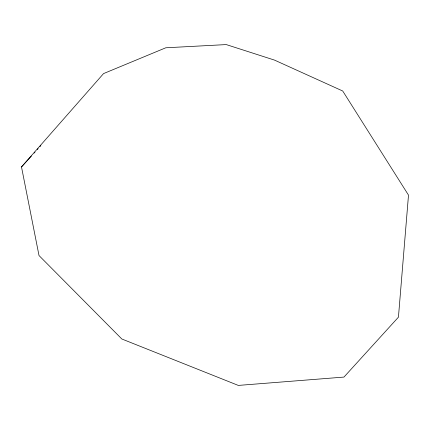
<?xml version="1.0" encoding="UTF-8"?>
<svg xmlns="http://www.w3.org/2000/svg" width="430" height="430" viewBox="0 0 430 430"><rect width="100%" height="100%" fill="white"/><g stroke="black" fill="none" stroke-linecap="round" stroke-linejoin="round"><path stroke-width="0.64" d="M21.5 166.942L103.549 73.589L165.781 47.789L226.25 44.586L274.507 60.103L342.726 91.009L408.5 195.123L398.438 317.168L343.962 377.078L238.306 385.414L121.83 338.99L39.012 255.544L21.5 166.942L31.406 156.047M34.104 153.08L35.007 152.086M37.259 149.613L38.157 148.624M39.958 146.641L40.861 145.652"/></g></svg>
